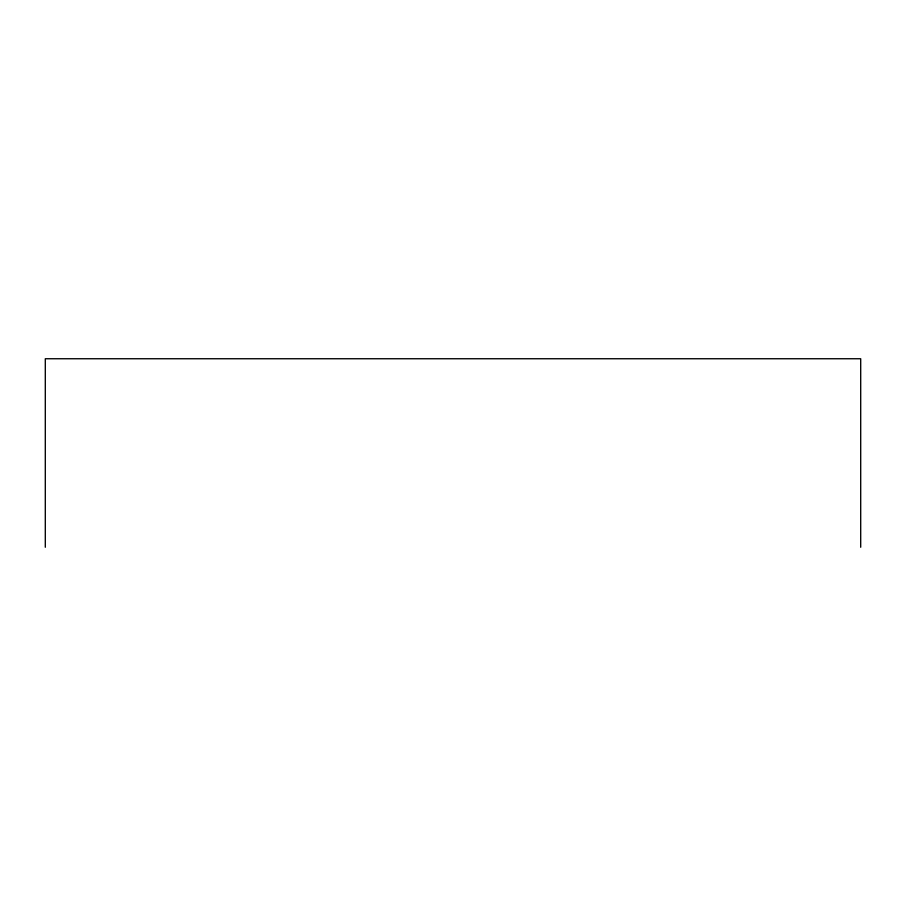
<?xml version="1.0" encoding="UTF-8"?>
<svg xmlns="http://www.w3.org/2000/svg" width="906" height="906" viewBox="0 0 906 906"><rect width="100%" height="100%" fill="white"/><g stroke="black" fill="none" stroke-linecap="round" stroke-linejoin="round"><path stroke-width="1.36" d="M860.7 547.258L860.7 358.742L45.3 358.742L45.3 547.258"/></g></svg>
